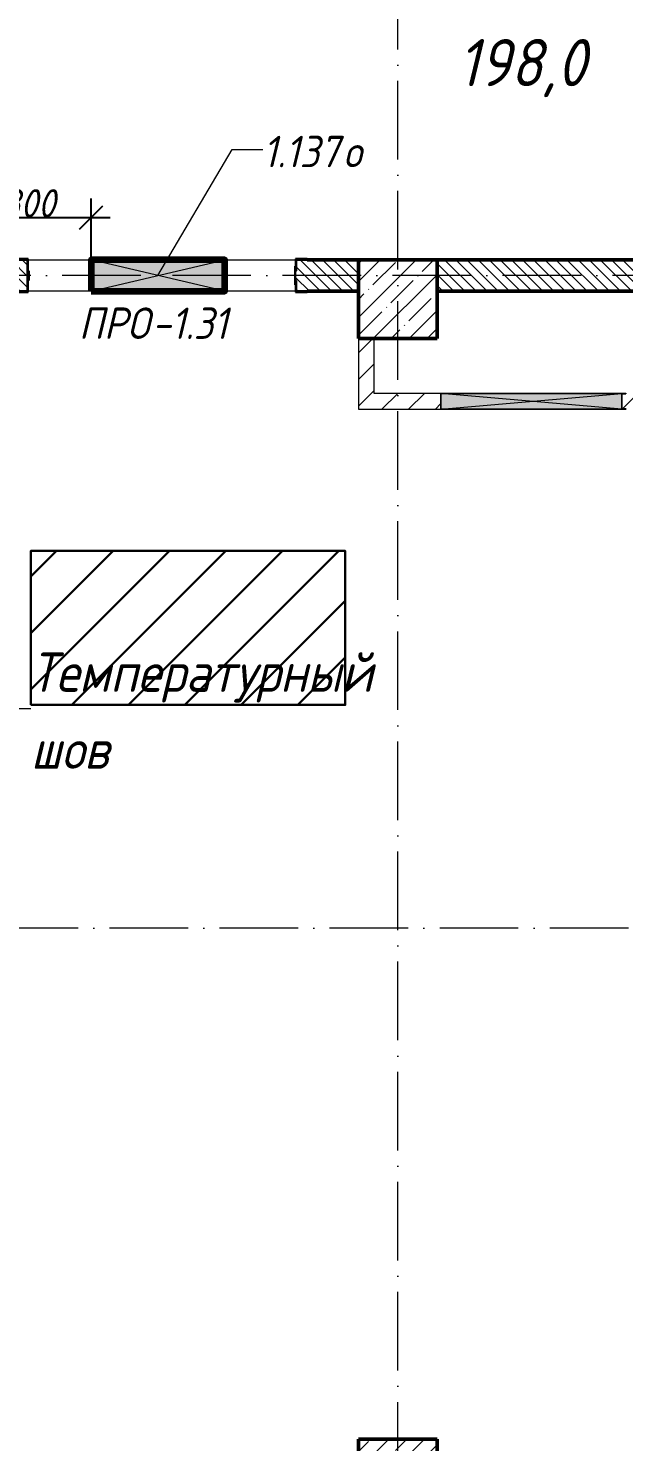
# Model space of a CAD drawing. Header units: millimetres. Extents: x -356862 to 418287, y 0 to 839748.
# Drawn here: x -103715 to -99928, y 457581 to 466570 of the extents above; entities that cross this region are included whole.
import ezdxf

# ---------------------------------------------------------------- set-up
doc = ezdxf.new("R2010")
doc.units = ezdxf.units.MM
doc.linetypes.add('50_200_ШТРИХ_1Т_ш5_п1_п1_', pattern=[700, 500, -100, 0, -100])
for name, color, linetype, lineweight in [('0) строит. леса', 20, 'Continuous', 30), ('9.7) Заделка 956 шт', 6, 'Continuous', 158), ('A-____-____-DIMS', 7, 'Continuous', 9), ('A-DETL-GENF-OTLN', 7, 'Continuous', 9), ('A-GENM-____-IDEN', 7, 'Continuous', 9), ('A-GENM-____-MCUT', 7, 'Continuous', 25), ('A-GENM-____-OTLN', 7, 'Continuous', 9), ('A-GENM-____-OTLN-1', 7, 'Continuous', 25), ('A-GLAZ-____-IDEN', 7, 'Continuous', 9), ('A-GLAZ-____-OTLN', 7, 'Continuous', 9), ('A-WALL-____-MCUT-2', 7, 'Continuous', 50), ('A-WALL-____-PATT-1', 7, 'Continuous', 9), ('A-WALL-FNSH-MCUT-1', 7, 'Continuous', 9), ('G-____-____-TEXT', 7, 'Continuous', 9), ('I-WALL-____-OTLN', 7, 'Continuous', 9), ('S-COLS-____-MCUT', 7, 'Continuous', 50), ('S-COLS-____-OTLN', 7, 'Continuous', 9), ('S-GRID-____-OTLN-1', 7, '50_200_ШТРИХ_1Т_ш5_п1_п1_', 9)]:
    doc.layers.add(name, color=color, linetype=linetype, lineweight=lineweight)
doc.layers.add('A-AREA-IDEN-1', color=7, linetype='Continuous', lineweight=9, true_color=0x000000)
doc.styles.add('ISOCPEUR_I', font='isocpeui.ttf', dxfattribs={"width": 0.9, "height": 2.5})
doc.styles.add('ISOCPEUR_I_10', font='isocpeui.ttf', dxfattribs={"width": 0.9, "height": 180})
doc.styles.add('ISOCPEUR_I_9', font='isocpeui.ttf', dxfattribs={"width": 0.9, "height": 250})
doc.dimstyles.new('ISO-1_8_0_9К_СРЕДНИЙ_Кладочные_3', dxfattribs={"dimscale": 304.8, "dimtxt": 179.276612, "dimasz": 0.492126, "dimexe": 0.393701, "dimexo": 0, "dimgap": 0, "dimtad": 1, "dimdec": 3, "dimrnd": 0.001, "dimdsep": 46, "dimtxsty": 'ISOCPEUR_I_10', "dimblk1": 'OBLIQUE', "dimblk2": 'OBLIQUE', "dimsah": 1, "dimcen": 0.09, "dimdle": 0.393701, "dimazin": 0, "dimtfac": 1, "dimtdec": 4, "dimtix": 1, "dimtmove": 0, "dimatfit": 3, "dimfxl": 1, "dimtvp": 1, "dimtolj": 1, "dimtzin": 0, "dimarcsym": 2})
pattern_1 = [(135, (-176515.067, 459015.94), (-35.35534, -35.35534), [])]
pattern_2 = [(45, (-176515.07, 459015.94), (-84.85281, 84.85281), [])]

# ---------------------------------------------------------------- blocks, each defined once
blk = doc.blocks.new('BSC_Колонна _Прямоугольная - 500х500-V64-АР1_План отверстий 1 этажа в осях 1-64_А-ГГ')
at = {"layer": 'S-COLS-____-OTLN'}
h = blk.add_hatch(dxfattribs=at)
h.set_pattern_fill('FP_96', color=256, style=0, pattern_type=2)
h.set_pattern_definition([(45, (-75150, 1668.96), (-114.04925, 114.04925), []), (45, (-75035.95, 1668.96), (-114.04925, 114.04925), [201.613, -40.323, 3.353, -36.97])])
h.paths.add_polyline_path([(-250, -250), (250, -250), (250, 250), (-250, 250)], flags=0)
at = {"layer": 'S-COLS-____-MCUT'}
for p, q in [((250, 250), (-250, 250)), ((-250, 250), (-250, -250)), ((250, -250), (250, 250)), ((-250, -250), (250, -250))]:
    blk.add_line(p, q, dxfattribs=at)
blk = doc.blocks.new('BSC_Колонна _Прямоугольная - 500х500-V65-АР1_План отверстий 1 этажа в осях 1-64_А-ГГ')
at = {"layer": 'S-COLS-____-OTLN'}
h = blk.add_hatch(dxfattribs=at)
h.set_pattern_fill('FP_97', color=256, style=0, pattern_type=2)
h.set_pattern_definition([(45, (-75150, -5831.04), (-114.04925, 114.04925), []), (45, (-75035.95, -5831.04), (-114.04925, 114.04925), [201.613, -40.323, 3.353, -36.97])])
h.paths.add_polyline_path([(-250, -250), (250, -250), (250, 250), (-250, 250)], flags=0)
at = {"layer": 'S-COLS-____-MCUT'}
for p, q in [((250, 250), (-250, 250)), ((-250, 250), (-250, -250)), ((250, -250), (250, 250)), ((-250, -250), (250, -250))]:
    blk.add_line(p, q, dxfattribs=at)
blk = doc.blocks.new('Фахверк_СКБ_Уголок - 200_4010-27904266-АР1_План отверстий 1 этажа в осях 1-64_А-ГГ')
at = {"layer": 'A-GENM-____-MCUT'}
for p, q in [((125, 156), (50, 156)), ((50, 156), (50, 150)), ((50, 150), (119, 150)), ((119, 150), (119, 81)), ((125, 81), (125, 156)), ((119, 81), (125, 81)), ((125, 19), (119, 19)), ((119, 19), (119, -50)), ((125, -56), (125, 19)), ((119, -50), (50, -50)), ((50, -50), (50, -56)), ((50, -56), (125, -56))]:
    blk.add_line(p, q, dxfattribs=at)
blk = doc.blocks.new('154_Фахверк_СКБ_Швеллер - Тип_100_4010-28225412-АР1_План отверстий 1 этажа в осях 1-64_А-ГГ')
at = {"layer": 'A-GENM-____-MCUT'}
for p, q in [((150, 50), (175, 50)), ((175, 47), (150, 47)), ((175, 50), (175, 47)), ((150, -47), (175, -47)), ((175, -50), (150, -50)), ((175, -47), (175, -50))]:
    blk.add_line(p, q, dxfattribs=at)
blk = doc.blocks.new('154_Стойка_СКБ_Уголок - СМ-2530_200-28213945-АР1_План отверстий 1 этажа в осях 1-64_А-ГГ')
at = {"layer": 'A-GENM-____-MCUT'}
for p, q in [((125, 156), (125, 81)), ((200, 156), (125, 156)), ((131, 81), (131, 150)), ((131, 150), (200, 150)), ((200, 150), (200, 156)), ((125, 81), (131, 81)), ((131, 19), (125, 19)), ((125, 19), (125, -56)), ((131, -50), (131, 19)), ((125, -56), (200, -56)), ((200, -50), (131, -50)), ((200, -56), (200, -50))]:
    blk.add_line(p, q, dxfattribs=at)
blk = doc.blocks.new('Стойка_Влож_Полоса боковая - Полоса-28213942-АР1_План отверстий 1 этажа в осях 1-64_А-ГГ')
at = {"layer": 'A-GENM-____-OTLN'}
for p, q in [((-5, 60), (0, 60)), ((-5, -60), (-5, 60)), ((0, 31), (0, -31)), ((0, -60), (-5, -60))]:
    blk.add_line(p, q, dxfattribs=at)
blk = doc.blocks.new('AR_Отверстие прямоугольное _в стене_ - AR_Отверстие прямоугольное _в стене__ОВ-36752766-АР1_План отверстий 1 этажа в осях 1-64_А-ГГ')
at = {"layer": 'A-GLAZ-____-OTLN'}
blk.add_hatch(color=256, dxfattribs=at).paths.add_polyline_path([(-425, -100), (425, -100), (425, 100), (-425, 100)], flags=0)
at = {"layer": 'A-DETL-GENF-OTLN'}
for p, q in [((-425, -100), (-425, 100)), ((-425, 100), (425, 100)), ((425, 100), (-425, -100)), ((-425, 100), (425, -100)), ((425, 100), (-425, 100)), ((-425, 100), (-425, -100)), ((425, 100), (425, -100)), ((425, -100), (425, 100)), ((425, -100), (-425, -100)), ((-425, -100), (425, -100))]:
    blk.add_line(p, q, dxfattribs=at)
blk = doc.blocks.new('AR_Отверстие прямоугольное _в стене_ - AR_Отверстие прямоугольное _в стене__ОВ-36863931-АР1_План отверстий 1 этажа в осях 1-64_А-ГГ')
at = {"layer": 'A-GLAZ-____-OTLN'}
blk.add_hatch(color=256, dxfattribs=at).paths.add_polyline_path([(575, 50), (-575, 50), (-575, -50), (575, -50)], flags=0)
at = {"layer": 'A-DETL-GENF-OTLN'}
for p, q in [((-575, -50), (-575, 50)), ((-575, 50), (575, 50)), ((575, 50), (-575, -50)), ((-575, 50), (575, -50)), ((575, 50), (-575, 50)), ((-575, 50), (-575, -50)), ((575, 50), (575, -50)), ((575, -50), (575, 50)), ((575, -50), (-575, -50)), ((-575, -50), (575, -50))]:
    blk.add_line(p, q, dxfattribs=at)
blk = doc.blocks.new('_Oblique')
at = {"color": 0, "linetype": 'ByBlock', "lineweight": -2}
blk.add_line((-0.5, -0.5), (0.5, 0.5), dxfattribs=at)
blk = doc.blocks.new('*D13366')
at = {"layer": 'A-____-____-DIMS', "color": 0, "lineweight": -2, "transparency": 16777216}
for p, q in [((-104115.1, 465097), (-104115.1, 465486.4)), ((-103315.1, 465103), (-103315.1, 465486.4)), ((-104235.1, 465366.4), (-103195.1, 465366.4))]:
    blk.add_line(p, q, dxfattribs=at)
at = {"layer": 'Defpoints', "color": 0, "transparency": 16777216}
for p in [(-103315.1, 465366.4), (-104115.1, 465097), (-103315.1, 465103)]:
    blk.add_point(p, dxfattribs=at)
at = {"layer": 'A-____-____-DIMS', "color": 0, "lineweight": -2, "transparency": 16777216, "xscale": 150, "yscale": 150, "zscale": 150, "rotation": 180}
blk.add_blockref('_Oblique', (-104115.1, 465366.4), dxfattribs=at)
at = {"layer": 'A-____-____-DIMS', "color": 0, "lineweight": -2, "transparency": 16777216, "xscale": 150, "yscale": 150, "zscale": 150}
blk.add_blockref('_Oblique', (-103315.1, 465366.4), dxfattribs=at)
at = {"layer": 'A-____-____-DIMS', "color": 0, "transparency": 16777216, "insert": (-103715.1, 465456.4), "char_height": 180, "width": 409.578, "attachment_point": 5, "style": 'ISOCPEUR_I_10'}
blk.add_mtext('\\A1;800', dxfattribs=at)

msp = doc.modelspace()

# ---------------------------------------------------------------- hatches: boundary and pattern name
at = {"layer": '0) строит. леса'}
h = msp.add_hatch(dxfattribs=at)
h.set_pattern_fill('ANSI31', color=256, scale=80)
h.set_pattern_definition([(45, (-103258.5, 608284.98), (-179.60512, 179.60512), [])])
h.paths.add_polyline_path([(-103698.7302, 462266.4846), (-101698.7302, 462266.4846), (-101698.7302, 463246.4846), (-103698.7302, 463246.4846)])
at = {"layer": 'A-WALL-____-PATT-1'}
h = msp.add_hatch(dxfattribs=at)
h.set_pattern_fill('FP_6', color=256, style=0, pattern_type=2)
h.set_pattern_definition(pattern_1)
h.paths.add_polyline_path([(-101615.0675, 464896.983), (-101615.0675, 465096.983), (-102009.0675, 465096.983), (-102009.0675, 465027.983), (-102015.0675, 465027.983), (-102015.0675, 464965.983), (-102009.0675, 464965.983), (-102009.0675, 464896.983), (-101940.0675, 464896.983)], flags=0)
h.paths.add_polyline_path([(-104115.0675, 464896.983), (-103721.0675, 464896.983), (-103721.0675, 464965.983), (-103715.0675, 464965.983), (-103715.0675, 465027.983), (-103721.0675, 465027.983), (-103721.0675, 465096.983), (-104115.0675, 465096.983), (-104115.0675, 465027.983)], flags=0)
h = msp.add_hatch(dxfattribs=at)
h.set_pattern_fill('FP_6', color=256, style=0, pattern_type=2)
h.set_pattern_definition(pattern_1)
h.paths.add_polyline_path([(-95815.0675, 464896.983), (-95365.0675, 464896.983), (-95365.0675, 465096.983), (-95815.0675, 465096.983), (-95815.0675, 465018.7221)], flags=0)
h.paths.add_polyline_path([(-96509.0675, 464896.983), (-96215.0675, 464896.983), (-96215.0675, 465096.983), (-96509.0675, 465096.983), (-96509.0675, 465027.983), (-96515.0675, 465027.983), (-96515.0675, 464965.983), (-96509.0675, 464965.983), (-96509.0675, 464898.0264)], flags=0)
h.paths.add_polyline_path([(-98221.0675, 464896.983), (-98221.0675, 464965.983), (-98215.0675, 464965.983), (-98215.0675, 465027.983), (-98221.0675, 465027.983), (-98221.0675, 465096.983), (-101115.0675, 465096.983), (-101115.0675, 464896.983), (-98290.0675, 464896.983)], flags=0)
h.paths.add_polyline_path([(-97509.0675, 464896.983), (-97221.0675, 464896.983), (-97221.0675, 464965.983), (-97215.0675, 464965.983), (-97215.0675, 465027.983), (-97221.0675, 465027.983), (-97221.0675, 465096.983), (-97509.0675, 465096.983), (-97509.0675, 465027.983), (-97515.0675, 465027.983), (-97515.0675, 464965.983), (-97509.0675, 464965.983), (-97509.0675, 464900.983)], flags=0)
h = msp.add_hatch(dxfattribs=at)
h.set_pattern_fill('FP_4', color=256, style=0, pattern_type=2)
h.set_pattern_definition(pattern_2)
h.paths.add_polyline_path([(-101515.0675, 464246.983), (-101515.0675, 464596.983), (-101615.0675, 464596.983), (-101615.0675, 464246.983)], flags=0)
h = msp.add_hatch(dxfattribs=at)
h.set_pattern_fill('FP_4', color=256, style=0, pattern_type=2)
h.set_pattern_definition(pattern_2)
h.paths.add_polyline_path([(-96415.0675, 464146.983), (-96415.0675, 464246.983), (-98415.0675, 464246.983), (-98415.0675, 464146.983), (-96994.1246, 464146.983)], flags=0)
h.paths.add_polyline_path([(-98865.0675, 464146.983), (-98865.0675, 464246.983), (-99915.0675, 464246.983), (-99915.0675, 464243.983), (-99940.0675, 464243.983), (-99940.0675, 464149.983), (-99915.0675, 464149.983), (-99915.0675, 464146.983)], flags=0)
h.paths.add_polyline_path([(-101615.0675, 464146.983), (-101090.0675, 464146.983), (-101090.0675, 464246.983), (-101615.0675, 464246.983)], flags=0)

# ---------------------------------------------------------------- linework, layer by layer
at = {"layer": '0) строит. леса'}
msp.add_lwpolyline([(-103698.7302, 462266.4846), (-101698.7302, 462266.4846), (-101698.7302, 463246.4846), (-103698.7302, 463246.4846)], close=True, dxfattribs=at)
at = {"layer": '9.7) Заделка 956 шт'}
msp.add_lwpolyline([(-103315.0675, 464896.983), (-102465.0675, 464896.983), (-102465.0675, 465096.983), (-103315.0675, 465096.983)], close=True, dxfattribs=at)
at = {"layer": 'A-GLAZ-____-IDEN'}
for p, q in [((-102890.0675, 464996.983), (-102417.7591, 465798.1363)), ((-102417.7591, 465798.1363), (-102222.6769, 465798.1363))]:
    msp.add_line(p, q, dxfattribs=at)
at = {"layer": 'A-WALL-____-MCUT-2'}
for p, q in [((-101615.0675, 465096.983), (-101940.0675, 465096.983)), ((-98290.0675, 465096.983), (-101115.0675, 465096.983)), ((-103715.0675, 464965.983), (-103715.0675, 465027.983)), ((-101940.0675, 464896.983), (-101615.0675, 464896.983)), ((-101115.0675, 464896.983), (-98290.0675, 464896.983))]:
    msp.add_line(p, q, dxfattribs=at)
at = {"layer": 'A-WALL-FNSH-MCUT-1'}
for p, q in [((-101615.0675, 464596.983), (-101615.0675, 464146.983)), ((-101515.0675, 464246.983), (-101515.0675, 464596.983)), ((-101090.0675, 464246.983), (-101515.0675, 464246.983)), ((-101615.0675, 464146.983), (-101090.0675, 464146.983))]:
    msp.add_line(p, q, dxfattribs=at)
at = {"layer": 'G-____-____-TEXT'}
msp.add_line((-103837.0195, 462243.9638), (-103698.7302, 462243.9638), dxfattribs=at)
at = {"layer": 'I-WALL-____-OTLN'}
for p, q in [((-103715.0675, 465096.983), (-103315.0675, 465096.983)), ((-102465.0675, 465096.983), (-102015.0675, 465096.983)), ((-103315.0675, 464896.983), (-103715.0675, 464896.983)), ((-102015.0675, 464896.983), (-102465.0675, 464896.983))]:
    msp.add_line(p, q, dxfattribs=at)
at = {"layer": 'S-GRID-____-OTLN-1'}
for p, q in [((-101365.0675, 454533.3346), (-101365.0675, 469166.4803)), ((-86196.2802, 464996.983), (-181183.8377, 464996.983)), ((-72594.0078, 460846.983), (-181183.8377, 460846.983))]:
    msp.add_line(p, q, dxfattribs=at)

# ---------------------------------------------------------------- block references
at = {"layer": 'A-GENM-____-OTLN'}
msp.add_blockref('Стойка_Влож_Полоса боковая - Полоса-28213942-АР1_План отверстий 1 этажа в осях 1-64_А-ГГ', (-102015.0675, 464996.983), dxfattribs=at)
at = {"layer": 'A-GENM-____-OTLN-1'}
for name, p in [('Фахверк_СКБ_Уголок - 200_4010-27904266-АР1_План отверстий 1 этажа в осях 1-64_А-ГГ', (-103840.0675, 464946.983)), ('154_Стойка_СКБ_Уголок - СМ-2530_200-28213945-АР1_План отверстий 1 этажа в осях 1-64_А-ГГ', (-102140.0675, 464946.983)), ('154_Фахверк_СКБ_Швеллер - Тип_100_4010-28225412-АР1_План отверстий 1 этажа в осях 1-64_А-ГГ', (-100090.0675, 464196.983))]:
    msp.add_blockref(name, p, dxfattribs=at)
at = {"layer": 'A-GLAZ-____-OTLN', "rotation": 180}
for name, p in [('AR_Отверстие прямоугольное _в стене_ - AR_Отверстие прямоугольное _в стене__ОВ-36752766-АР1_План отверстий 1 этажа в осях 1-64_А-ГГ', (-102890.0675, 464996.983)), ('AR_Отверстие прямоугольное _в стене_ - AR_Отверстие прямоугольное _в стене__ОВ-36863931-АР1_План отверстий 1 этажа в осях 1-64_А-ГГ', (-100515.0675, 464196.983))]:
    msp.add_blockref(name, p, dxfattribs=at)
at = {"layer": 'S-COLS-____-OTLN'}
for name, p in [('BSC_Колонна _Прямоугольная - 500х500-V65-АР1_План отверстий 1 этажа в осях 1-64_А-ГГ', (-101365.0675, 464846.983)), ('BSC_Колонна _Прямоугольная - 500х500-V64-АР1_План отверстий 1 этажа в осях 1-64_А-ГГ', (-101365.0675, 457346.983))]:
    msp.add_blockref(name, p, dxfattribs=at)

# ---------------------------------------------------------------- texts
at = {"layer": 'A-AREA-IDEN-1', "insert": (-100574.7554, 466131.2451), "char_height": 300, "width": 914, "attachment_point": 8, "line_spacing_factor": 1.139951, "style": 'ISOCPEUR_I'}
msp.add_mtext('\\pxqc,t8.46667,16.93333,25.4,33.86667,42.33333,50.8,59.26667,67.73333,76.2,84.66667,93.13333,101.6,110.06667,118.53333,127,135.46667,143.93333,152.4,160.86667,169.33333,177.8,186.26667,194.73333,203.2,211.66667,220.13333,228.6,237.06667,245.53333,254,262.46667,270.93333;{198,0}', dxfattribs=at)
at = {"layer": 'A-GENM-____-IDEN', "char_height": 200, "attachment_point": 1, "style": 'ISOCPEUR_I_9'}
for s, insert, width in [('ПРО', (-103393.3802, 464793.8614), 562.784625), ('-1.31', (-102929.0364, 464793.8614), 620.506125)]:
    msp.add_mtext(s, dxfattribs=dict(at, insert=insert, width=width))
at = {"layer": 'A-GLAZ-____-IDEN', "char_height": 200, "attachment_point": 1, "style": 'ISOCPEUR_I_9'}
for s, insert, width in [('1.137', (-102222.6769, 465885.7508), 620.506125), ('\\fISOCPEUR|b0|i1|c204|p34|;\\W.9;о', (-101710.7081, 465885.7508), 158.734125)]:
    msp.add_mtext(s, dxfattribs=dict(at, insert=insert, width=width))
at = {"layer": 'G-____-____-TEXT', "char_height": 250, "attachment_point": 1, "style": 'ISOCPEUR_I'}
for s, insert, width in [('Температурный', (-103698.7302, 462599.818), 2763.416813), ('шов', (-103698.7302, 462110.3388), 656.582063)]:
    msp.add_mtext(s, dxfattribs=dict(at, insert=insert, width=width))

# ---------------------------------------------------------------- dimensions: what is measured, and where the dimension line sits
at = {"layer": 'A-____-____-DIMS'}
dim = msp.add_linear_dim(base=(-103315.0675, 465366.4178), p1=(-104115.0675, 465096.983), p2=(-103315.0675, 465102.983), dimstyle='ISO-1_8_0_9К_СРЕДНИЙ_Кладочные_3', override={"dimpost": '<>', "dimfxl": 800.0225}, dxfattribs=at)
dim.commit()
dim.dimension.update_dxf_attribs({"geometry": '*D13366', "text_midpoint": (-103715.0675, 465456.4178)})

doc.saveas('drawing.dxf')
